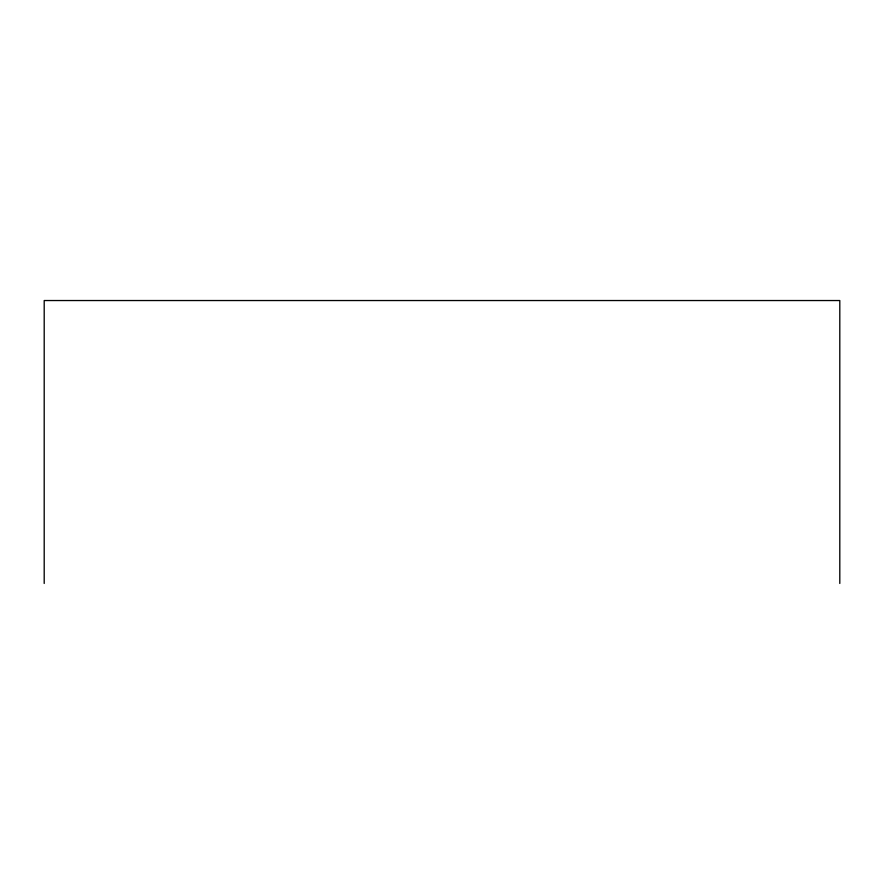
<?xml version="1.0" encoding="UTF-8"?>
<svg xmlns="http://www.w3.org/2000/svg" width="884" height="884" viewBox="0 0 884 884"><rect width="100%" height="100%" fill="white"/><g stroke="black" fill="none" stroke-linecap="round" stroke-linejoin="round"><path stroke-width="1.33" d="M839.8 583.462L839.8 300.538L44.2 300.538L44.2 583.462"/></g></svg>
